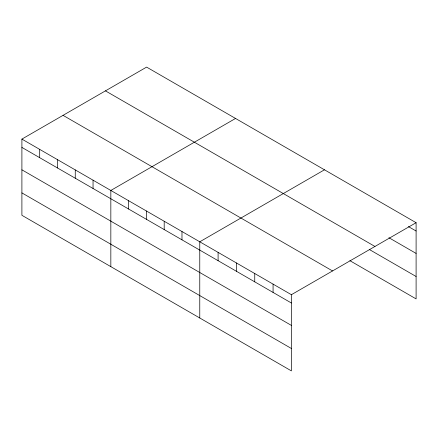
<?xml version="1.0" encoding="UTF-8"?>
<svg xmlns="http://www.w3.org/2000/svg" width="438" height="438" viewBox="0 0 438 438"><rect width="100%" height="100%" fill="white"/><g stroke="black" fill="none" stroke-linecap="round" stroke-linejoin="round"><path stroke-width="0.66" d="M21.9 139.103L291.396 294.697L291.396 370.893L21.9 215.299L21.9 139.103L146.604 67.107L416.1 222.701L416.1 298.897L349.891 260.67M235.534 118.457L110.836 190.453L110.836 266.643M324.47 169.802L199.766 241.798L199.766 317.988M291.396 294.697L416.1 222.701M408.413 226.577L416.1 231.012M388.906 237.714L416.1 253.416M105.448 90.869L374.95 246.463M369.398 249.529L416.1 276.493M63.05 115.347L332.551 270.941M21.9 147.414L291.396 303.008M21.9 169.818L291.396 325.407M21.9 192.895L291.396 348.489M273.071 284.12L273.071 292.425M254.746 273.536L254.746 281.848M236.421 262.959L236.421 271.27M218.097 252.376L218.097 260.687M181.984 231.527L181.984 239.838M164.195 221.261L164.195 229.567M146.407 210.99L146.407 219.301M128.619 200.719L128.619 209.03M93.048 180.182L93.048 188.493M75.259 169.911L75.259 178.222M57.471 159.646L57.471 167.951M39.688 149.374L39.688 157.685"/></g></svg>
